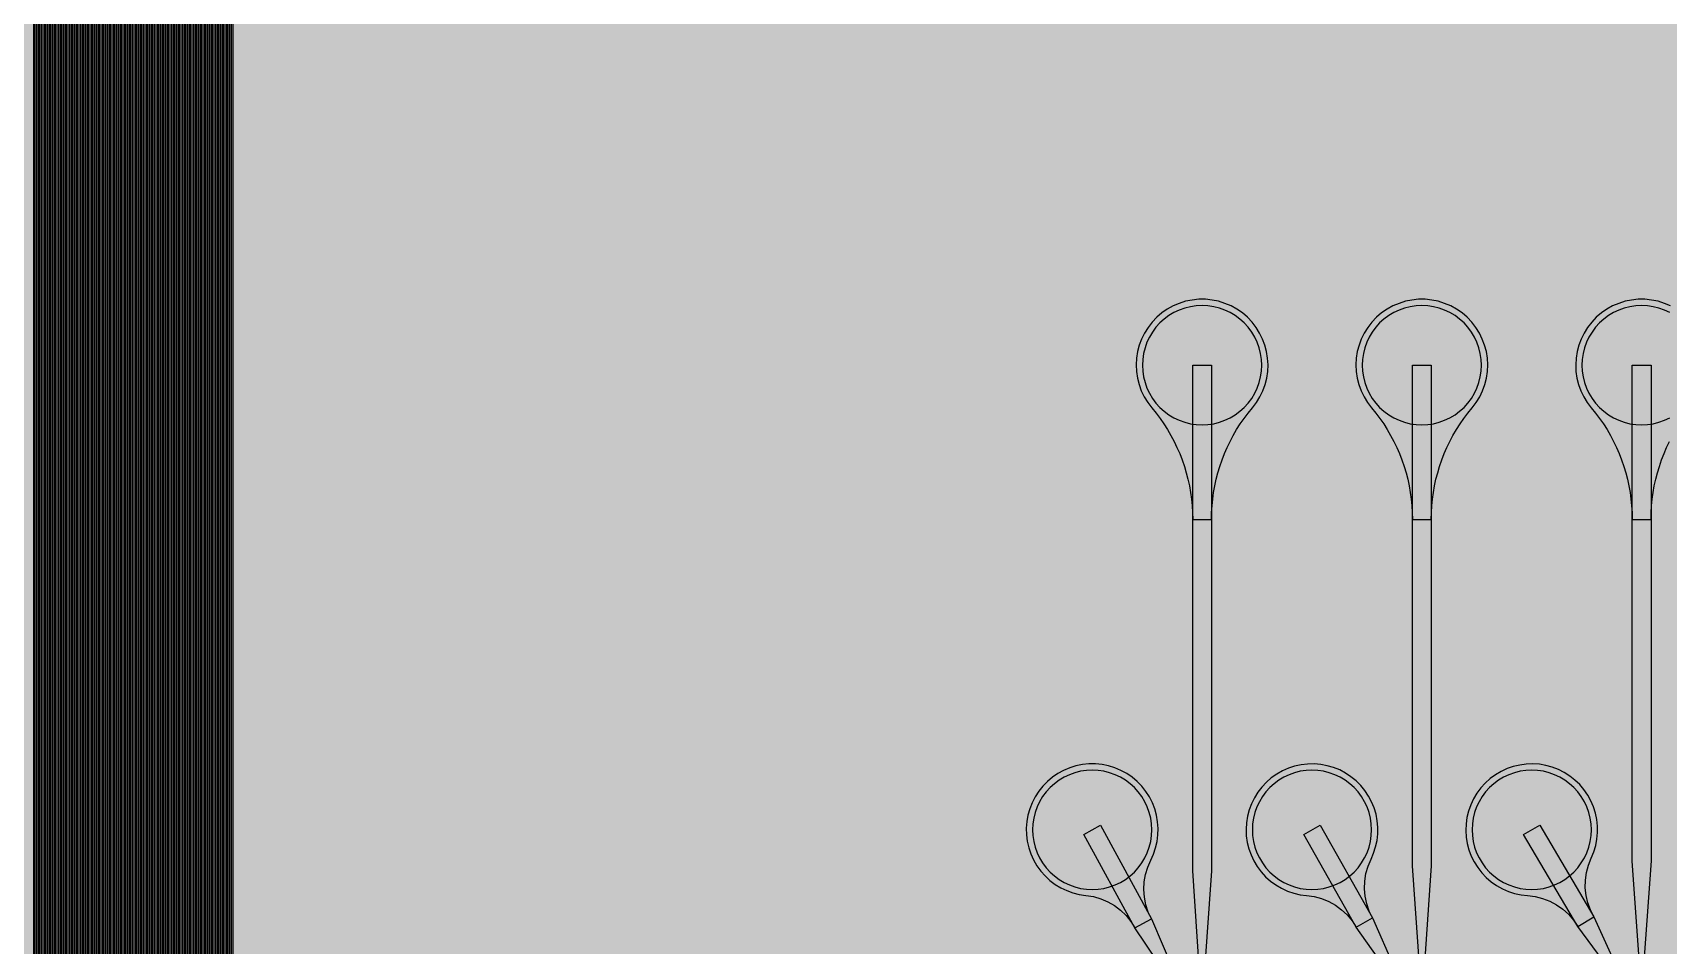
# Model space of a CAD drawing. Header units: metres. Extents: x -7240 to 10960, y -29667 to 1823.
# Drawn here: x 1860 to 4465, y -26966 to -25513 of the extents above; entities that cross this region are included whole.
import ezdxf

# ---------------------------------------------------------------- set-up
doc = ezdxf.new("R2010")
doc.units = ezdxf.units.M
for name, color, linetype in [('Metal1', 4, 'CONTINUOUS'), ('Polyimide', 7, 'CONTINUOUS'), ('Polyimide_Negative', 5, 'CONTINUOUS')]:
    doc.layers.add(name, color=color, linetype=linetype)

msp = doc.modelspace()

# ---------------------------------------------------------------- hatches: boundary and pattern name
at = {"layer": 'Polyimide'}
msp.add_hatch(color=7, dxfattribs=at).paths.add_polyline_path([(4088.5, -11806.9), (4098.7, -11851.2), (4115.6, -11893.5), (4138.6, -11932.7), (4167.4, -11968), (4201.1, -11998.5), (4239, -12023.6), (4280.3, -12042.7), (4349.2, -12073.7), (4413.2, -12113.8), (4471.3, -12162), (4522.3, -12217.7), (4565.4, -12279.7), (4599.7, -12346.9), (4624.7, -12418.2), (4639.9, -12492.2), (4645, -12567.5), (4639.9, -12642.8), (4624.7, -12716.8), (4599.7, -12788.1), (4565.4, -12855.3), (4522.3, -12917.3), (4471.3, -12973), (4413.2, -13021.2), (4349.2, -13061.3), (4280.3, -13092.3), (4239, -13111.4), (4201.1, -13136.5), (4167.4, -13167), (4138.6, -13202.3), (4115.6, -13241.5), (4098.7, -13283.8), (4088.5, -13328.1), (4085, -13373.5), (4085, -13567.5), (4099.4, -13861.6), (4142.6, -14152.8), (4214.2, -14438.4), (4313.4, -14715.5), (4439.2, -14981.7), (4590.6, -15234.2), (4766, -15470.7), (4963.7, -15688.8), (5181.8, -15886.5), (5418.3, -16061.9), (5670.8, -16213.3), (5936.9, -16339.1), (6214.1, -16438.3), (6499.7, -16509.9), (6790.9, -16553.1), (7085, -16567.5), (9960.4, -16567.5), (10038.8, -16571.4), (10116.4, -16582.9), (10192.6, -16601.9), (10266.5, -16628.4), (10337.5, -16662), (10404.8, -16702.3), (10467.9, -16749.1), (10526.1, -16801.8), (10578.8, -16860), (10625.6, -16923), (10665.9, -16990.4), (10699.5, -17061.4), (10725.9, -17135.3), (10745, -17211.4), (10756.5, -17289.1), (10760.4, -17367.5), (10760.4, -21957.3), (10721.6, -22012.9), (10686, -22070.6), (10653.6, -22130.1), (10624.5, -22191.4), (10598.9, -22254.2), (10576.8, -22318.2), (10558.3, -22383.5), (10543.4, -22449.6), (10532.2, -22516.5), (10524.7, -22583.8), (10521, -22651.5), (10521, -22719.3), (10524.7, -22787), (10532.2, -22854.4), (10543.4, -22921.2), (10558.3, -22987.4), (10576.8, -23052.6), (10598.9, -23116.7), (10624.5, -23179.5), (10653.6, -23240.7), (10686, -23300.3), (10721.6, -23357.9), (10760.4, -23413.5), (10760.4, -28667.5), (10756.5, -28745.9), (10745, -28823.6), (10725.9, -28899.7), (10699.5, -28973.6), (10665.9, -29044.6), (10625.6, -29112), (10578.8, -29175), (10526.1, -29233.2), (10467.9, -29285.9), (10404.8, -29332.7), (10337.5, -29373), (10266.5, -29406.6), (10192.6, -29433.1), (10116.4, -29452.1), (10038.8, -29463.6), (9960.4, -29467.5), (-6239.6, -29467.5), (-6318, -29463.6), (-6395.7, -29452.1), (-6471.9, -29433.1), (-6545.8, -29406.6), (-6616.7, -29373), (-6684.1, -29332.7), (-6747.1, -29285.9), (-6805.3, -29233.2), (-6858, -29175), (-6904.8, -29112), (-6945.2, -29044.6), (-6978.7, -28973.6), (-7005.2, -28899.7), (-7024.3, -28823.6), (-7035.8, -28745.9), (-7039.6, -28667.5), (-7039.6, -23426.3), (-6999.4, -23370.1), (-6962.3, -23311.6), (-6928.7, -23251.2), (-6898.5, -23189), (-6871.8, -23125.1), (-6848.8, -23059.9), (-6829.5, -22993.4), (-6814, -22926), (-6802.4, -22857.8), (-6794.6, -22789.1), (-6790.7, -22720), (-6790.7, -22650.8), (-6794.6, -22581.8), (-6802.4, -22513), (-6814, -22444.8), (-6829.5, -22377.4), (-6848.8, -22311), (-6871.8, -22245.7), (-6898.5, -22181.9), (-6928.7, -22119.7), (-6962.3, -22059.2), (-6999.4, -22000.8), (-7039.6, -21944.5), (-7039.6, -17367.5), (-7035.8, -17289.1), (-7024.3, -17211.4), (-7005.2, -17135.3), (-6978.7, -17061.4), (-6945.2, -16990.4), (-6904.8, -16923), (-6858, -16860), (-6805.3, -16801.8), (-6747.1, -16749.1), (-6684.1, -16702.3), (-6616.7, -16662), (-6545.8, -16628.4), (-6471.9, -16601.9), (-6395.7, -16582.9), (-6318, -16571.4), (-6239.6, -16567.5), (-3334, -16567.5), (-3039.9, -16553.1), (-2748.7, -16509.9), (-2463.1, -16438.3), (-2185.9, -16339.1), (-1919.8, -16213.3), (-1667.3, -16061.9), (-1430.8, -15886.5), (-1212.7, -15688.8), (-1015, -15470.7), (-839.6, -15234.2), (-688.2, -14981.7), (-562.4, -14715.5), (-463.2, -14438.4), (-391.6, -14152.8), (-348.4, -13861.6), (-334, -13567.5), (-334, -13373.5), (-337.5, -13328.1), (-347.7, -13283.8), (-364.6, -13241.5), (-387.6, -13202.3), (-416.4, -13167), (-450.1, -13136.5), (-488, -13111.4), (-529.3, -13092.3), (-529.3, -13092.3), (-598.2, -13061.3), (-662.2, -13021.2), (-720.3, -12973), (-771.3, -12917.3), (-814.4, -12855.3), (-848.7, -12788.1), (-873.7, -12716.8), (-888.9, -12642.8), (-894, -12567.5), (-888.9, -12492.2), (-873.7, -12418.2), (-848.7, -12346.9), (-814.4, -12279.7), (-771.3, -12217.7), (-720.3, -12162), (-662.2, -12113.8), (-598.2, -12073.7), (-529.3, -12042.7), (-488, -12023.6), (-450.1, -11998.5), (-416.4, -11968), (-387.6, -11932.7), (-364.6, -11893.5), (-347.7, -11851.2), (-337.5, -11806.9), (-334, -11761.5), (-334, -11074.3), (-337.5, -11028.9), (-347.7, -10984.6), (-364.6, -10942.4), (-387.6, -10903.1), (-416.4, -10867.8), (-450.1, -10837.3), (-488, -10812.2), (-529.3, -10793.2), (-529.3, -10793.2), (-598.2, -10762.1), (-662.2, -10722.1), (-720.3, -10673.8), (-771.3, -10618.1), (-814.4, -10556.1), (-848.7, -10488.9), (-873.7, -10417.6), (-888.9, -10343.7), (-894, -10268.3), (-888.9, -10193), (-873.7, -10119), (-848.7, -10047.8), (-814.4, -9980.5), (-771.3, -9918.5), (-720.3, -9862.9), (-662.2, -9814.6), (-598.2, -9774.6), (-529.3, -9743.5), (-488, -9724.5), (-450.1, -9699.4), (-416.4, -9668.8), (-387.6, -9633.5), (-364.6, -9594.3), (-347.7, -9552), (-337.5, -9507.7), (-334, -9462.4), (-334, -8775.1), (-337.5, -8729.8), (-347.7, -8685.5), (-364.6, -8643.2), (-387.6, -8604), (-416.4, -8568.7), (-450.1, -8538.1), (-488, -8513), (-529.3, -8494), (-529.3, -8494), (-598.2, -8462.9), (-662.2, -8422.9), (-720.3, -8374.6), (-771.3, -8319), (-814.4, -8257), (-848.7, -8189.7), (-873.7, -8118.5), (-888.9, -8044.5), (-894, -7969.2), (-888.9, -7893.8), (-873.7, -7819.9), (-848.7, -7748.6), (-814.4, -7681.4), (-771.3, -7619.4), (-720.3, -7563.7), (-662.2, -7515.4), (-598.2, -7475.4), (-529.3, -7444.3), (-529.3, -7444.3), (-488, -7425.3), (-450.1, -7400.2), (-416.4, -7369.7), (-387.6, -7334.4), (-364.6, -7295.1), (-347.7, -7252.9), (-337.5, -7208.6), (-334, -7163.2), (-334, -6476), (-337.5, -6430.6), (-347.7, -6386.3), (-364.6, -6344), (-387.6, -6304.8), (-416.4, -6269.5), (-450.1, -6239), (-488, -6213.9), (-529.3, -6194.8), (-529.3, -6194.8), (-598.2, -6163.8), (-662.2, -6123.7), (-720.3, -6075.5), (-771.3, -6019.8), (-814.4, -5957.8), (-848.7, -5890.6), (-873.7, -5819.3), (-888.9, -5745.3), (-894, -5670), (-888.9, -5594.7), (-873.7, -5520.7), (-848.7, -5449.4), (-814.4, -5382.2), (-771.3, -5320.2), (-720.3, -5264.5), (-662.2, -5216.3), (-598.2, -5176.2), (-529.3, -5145.2), (-529.3, -5145.2), (-488, -5126.1), (-450.1, -5101), (-416.4, -5070.5), (-387.6, -5035.2), (-364.6, -4996), (-347.7, -4953.7), (-337.5, -4909.4), (-334, -4864), (-334, 380), (-334, 1522.5), (-289, 1522.5), (-288.8, 1515.6), (-288.1, 1508.8), (-287, 1502), (-285.4, 1495.3), (-283.4, 1488.7), (-281, 1482.3), (-278.2, 1476.1), (-274.9, 1470), (-271.3, 1464.2), (-267.3, 1458.6), (-262.9, 1453.3), (-258.2, 1448.3), (-253.2, 1443.6), (-247.9, 1439.2), (-242.3, 1435.2), (-236.5, 1431.6), (-230.4, 1428.3), (-224.2, 1425.5), (-217.8, 1423.1), (-211.2, 1421.1), (-204.5, 1419.5), (-197.7, 1418.4), (-190.9, 1417.7), (-184, 1417.5), (-177.1, 1417.7), (-170.3, 1418.4), (-163.5, 1419.5), (-156.8, 1421.1), (-150.2, 1423.1), (-143.8, 1425.5), (-137.6, 1428.3), (-131.5, 1431.6), (-125.7, 1435.2), (-120.1, 1439.2), (-114.8, 1443.6), (-109.8, 1448.3), (-105.1, 1453.3), (-100.7, 1458.6), (-96.7, 1464.2), (-93.1, 1470), (-89.8, 1476.1), (-87, 1482.3), (-84.6, 1488.7), (-82.6, 1495.3), (-81, 1502), (-79.9, 1508.8), (-79.2, 1515.6), (-79, 1522.5), (1786, 1522.5), (3835, 1522.5), (3835.2, 1529), (3835.9, 1535.6), (3836.9, 1542), (3838.4, 1548.4), (3840.3, 1554.6), (3842.6, 1560.8), (3845.3, 1566.7), (3848.4, 1572.5), (3851.9, 1578.1), (3855.7, 1583.4), (3859.8, 1588.4), (3864.3, 1593.2), (3869.1, 1597.7), (3874.1, 1601.8), (3879.4, 1605.6), (3885, 1609.1), (3890.8, 1612.2), (3896.7, 1614.9), (3902.9, 1617.2), (3909.1, 1619.1), (3915.5, 1620.6), (3921.9, 1621.6), (3928.5, 1622.3), (3935, 1622.5), (3941.5, 1622.3), (3948.1, 1621.6), (3954.5, 1620.6), (3960.9, 1619.1), (3967.1, 1617.2), (3973.3, 1614.9), (3979.2, 1612.2), (3985, 1609.1), (3990.6, 1605.6), (3995.9, 1601.8), (4000.9, 1597.7), (4005.7, 1593.2), (4010.2, 1588.4), (4014.3, 1583.4), (4018.1, 1578.1), (4021.6, 1572.5), (4024.7, 1566.7), (4027.4, 1560.8), (4029.7, 1554.6), (4031.6, 1548.4), (4033.1, 1542), (4034.1, 1535.6), (4034.8, 1529), (4035, 1522.5), (4085, 1522.5), (4085, 380), (4085, 330), (4085, -4864), (4088.5, -4909.4), (4098.7, -4953.7), (4115.6, -4996), (4138.6, -5035.2), (4167.4, -5070.5), (4201.1, -5101), (4239, -5126.1), (4280.3, -5145.2), (4280.3, -5145.2), (4349.2, -5176.2), (4413.2, -5216.3), (4471.3, -5264.5), (4522.3, -5320.2), (4565.4, -5382.2), (4599.7, -5449.4), (4624.7, -5520.7), (4639.9, -5594.7), (4645, -5670), (4639.9, -5745.3), (4624.7, -5819.3), (4599.7, -5890.6), (4565.4, -5957.8), (4522.3, -6019.8), (4471.3, -6075.5), (4413.2, -6123.7), (4349.2, -6163.8), (4280.3, -6194.8), (4239, -6213.9), (4201.1, -6239), (4167.4, -6269.5), (4138.6, -6304.8), (4115.6, -6344), (4098.7, -6386.3), (4088.5, -6430.6), (4085, -6476), (4085, -11761.5), (4088.5, -11806.9)])

# ---------------------------------------------------------------- linework, layer by layer
at = {"layer": 'Metal1'}
for points in [[(1863.9, -18191.7), (1863.9, -28376.6), (1893.3, -28406), (9442.5, -28406), (9471.9, -28376.6), (9471.9, -26917.4), (9442.5, -26888), (9002.5, -26888), (8968.4, -26858.8), (8957.9, -26728), (8957.9, -26042.5), (8987.9, -26042.5), (8987.9, -26728), (8977.3, -26855.2), (9003.3, -26886), (9443.3, -26886), (9473.9, -26916.6), (9473.9, -28377.4), (9443.3, -28408), (1892.5, -28408), (1861.9, -28377.4), (1861.9, -18191.7)], [(1868.9, -18191.7), (1868.9, -28371.6), (1898.3, -28401), (9437.5, -28401), (9466.9, -28371.6), (9466.9, -26922.4), (9437.5, -26893), (8937.2, -26893), (8877.7, -26883.5), (8787.3, -26793.1), (8808.5, -26771.9), (8894.7, -26858.1), (8937.6, -26891), (9438.3, -26891), (9468.9, -26921.6), (9468.9, -28372.4), (9438.3, -28403), (1897.5, -28403), (1866.9, -28372.4), (1866.9, -18191.7)], [(1873.9, -18191.7), (1873.9, -28366.6), (1903.3, -28396), (9432.5, -28396), (9461.9, -28366.6), (9461.9, -26927.4), (9432.5, -26898), (8652.5, -26898), (8618.4, -26868.8), (8607.9, -26736), (8607.9, -26042.5), (8637.9, -26042.5), (8637.9, -26736), (8627.3, -26865.2), (8653.3, -26896), (9433.3, -26896), (9463.9, -26926.6), (9463.9, -28367.4), (9433.3, -28398), (1902.5, -28398), (1871.9, -28367.4), (1871.9, -18191.7)], [(1878.9, -18191.7), (1878.9, -28361.6), (1908.3, -28391), (9427.5, -28391), (9456.9, -28361.6), (9456.9, -26932.4), (9427.5, -26903), (8597.2, -26903), (8537.7, -26893.5), (8437.3, -26793.1), (8458.5, -26771.9), (8554.7, -26868.1), (8597.6, -26901), (9428.3, -26901), (9458.9, -26931.6), (9458.9, -28362.4), (9428.3, -28393), (1907.5, -28393), (1876.9, -28362.4), (1876.9, -18191.7)], [(1883.9, -18191.7), (1883.9, -28356.6), (1913.3, -28386), (9422.5, -28386), (9451.9, -28356.6), (9451.9, -26937.4), (9422.5, -26908), (8302.5, -26908), (8268.5, -26878.8), (8257.9, -26744), (8257.9, -26042.5), (8287.9, -26042.5), (8287.9, -26744), (8277.3, -26875.2), (8303.3, -26906), (9423.3, -26906), (9453.9, -26936.6), (9453.9, -28357.4), (9423.3, -28388), (1912.5, -28388), (1881.9, -28357.4), (1881.9, -18191.7)], [(1888.9, -18191.7), (1888.9, -28351.6), (1918.3, -28381), (9417.5, -28381), (9446.9, -28351.6), (9446.9, -26942.4), (9417.5, -26913), (8257.2, -26913), (8197.7, -26903.5), (8087.3, -26793.1), (8108.5, -26771.9), (8214.7, -26878.1), (8257.6, -26911), (9418.3, -26911), (9448.9, -26941.6), (9448.9, -28352.4), (9418.3, -28383), (1917.5, -28383), (1886.9, -28352.4), (1886.9, -18191.7)], [(1893.9, -18191.7), (1893.9, -28346.6), (1923.3, -28376), (9412.5, -28376), (9441.9, -28346.6), (9441.9, -26947.4), (9412.5, -26918), (7952.5, -26918), (7918.5, -26888.8), (7907.9, -26752), (7907.9, -26042.5), (7937.9, -26042.5), (7937.9, -26752), (7927.2, -26885.2), (7953.3, -26916), (9413.3, -26916), (9443.9, -26946.6), (9443.9, -28347.4), (9413.3, -28378), (1922.5, -28378), (1891.9, -28347.4), (1891.9, -18191.7)], [(1898.9, -18191.7), (1898.9, -28341.6), (1928.3, -28371), (9407.5, -28371), (9436.9, -28341.6), (9436.9, -26952.4), (9407.5, -26923), (7917.2, -26923), (7857.7, -26913.5), (7737.3, -26793.1), (7758.5, -26771.9), (7874.7, -26888.1), (7917.6, -26921), (9408.3, -26921), (9438.9, -26951.6), (9438.9, -28342.4), (9408.3, -28373), (1927.5, -28373), (1896.9, -28342.4), (1896.9, -18191.7)], [(1903.9, -18191.7), (1903.9, -28336.6), (1933.3, -28366), (9402.5, -28366), (9431.9, -28336.6), (9431.9, -26957.4), (9402.5, -26928), (7602.5, -26928), (7568.6, -26898.8), (7557.9, -26760), (7557.9, -26042.5), (7587.9, -26042.5), (7587.9, -26760), (7577.2, -26895.2), (7603.3, -26926), (9403.3, -26926), (9433.9, -26956.6), (9433.9, -28337.4), (9403.3, -28368), (1932.5, -28368), (1901.9, -28337.4), (1901.9, -18191.7)], [(1908.9, -18191.7), (1908.9, -28331.6), (1938.3, -28361), (9397.5, -28361), (9426.9, -28331.6), (9426.9, -26962.4), (9397.5, -26933), (7577.2, -26933), (7519, -26921.4), (7507.3, -26913.1), (7387.3, -26793.1), (7408.5, -26771.9), (7528.5, -26891.9), (7533.3, -26900.1), (7577.6, -26931), (9398.3, -26931), (9428.9, -26961.6), (9428.9, -28332.4), (9398.3, -28363), (1937.5, -28363), (1906.9, -28332.4), (1906.9, -18191.7)], [(1913.9, -18191.7), (1913.9, -28326.6), (1943.3, -28356), (9392.5, -28356), (9421.9, -28326.6), (9421.9, -26967.4), (9392.5, -26938), (7252.5, -26938), (7218.6, -26908.8), (7207.9, -26768), (7207.9, -26042.5), (7237.9, -26042.5), (7237.9, -26768), (7227.1, -26905.2), (7253.3, -26936), (9393.3, -26936), (9423.9, -26966.6), (9423.9, -28327.4), (9393.3, -28358), (1942.5, -28358), (1911.9, -28327.4), (1911.9, -18191.7)], [(1918.9, -18191.7), (1918.9, -28321.6), (1948.3, -28351), (9387.5, -28351), (9416.9, -28321.6), (9416.9, -26972.4), (9387.5, -26943), (7237.2, -26943), (7180.2, -26929.7), (7157.3, -26913.1), (7037.3, -26793.1), (7058.5, -26771.9), (7178.5, -26891.9), (7192.1, -26911.8), (7237.6, -26941), (9388.3, -26941), (9418.9, -26971.6), (9418.9, -28322.4), (9388.3, -28353), (1947.5, -28353), (1916.9, -28322.4), (1916.9, -18191.7)], [(1923.9, -18191.7), (1923.9, -28316.6), (1953.3, -28346), (9382.5, -28346), (9411.9, -28316.6), (9411.9, -26977.4), (9382.5, -26948), (6902.5, -26948), (6868.6, -26918.8), (6857.9, -26776), (6857.9, -26042.5), (6887.9, -26042.5), (6887.9, -26776), (6877.1, -26915.2), (6903.3, -26946), (9383.3, -26946), (9413.9, -26976.6), (9413.9, -28317.4), (9383.3, -28348), (1952.5, -28348), (1921.9, -28317.4), (1921.9, -18191.7)], [(1928.9, -18191.7), (1928.9, -28311.6), (1958.3, -28341), (9377.5, -28341), (9406.9, -28311.6), (9406.9, -26982.4), (9377.5, -26953), (6897.2, -26953), (6841, -26938.5), (6807.3, -26913.1), (6687.3, -26793.1), (6708.5, -26771.9), (6828.5, -26891.9), (6851.3, -26923), (6897.6, -26951), (9378.3, -26951), (9408.9, -26981.6), (9408.9, -28312.4), (9378.3, -28343), (1957.5, -28343), (1926.9, -28312.4), (1926.9, -18191.7)], [(1933.9, -18191.7), (1933.9, -28306.6), (1963.3, -28336), (9372.5, -28336), (9401.9, -28306.6), (9401.9, -26987.4), (9372.5, -26958), (6552.5, -26958), (6518.7, -26928.7), (6507.9, -26784), (6507.9, -26042.5), (6537.9, -26042.5), (6537.9, -26784), (6527.1, -26925.3), (6553.3, -26956), (9373.3, -26956), (9403.9, -26986.6), (9403.9, -28307.4), (9373.3, -28338), (1962.5, -28338), (1931.9, -28307.4), (1931.9, -18191.7)], [(1938.9, -18191.7), (1938.9, -28301.6), (1968.3, -28331), (9367.5, -28331), (9396.9, -28301.6), (9396.9, -26992.4), (9367.5, -26963), (6518.9, -26963), (6464, -26946.5), (6441, -26925.2), (6336.1, -26791.8), (6359.7, -26773.2), (6464.6, -26906.6), (6477.1, -26930.3), (6519.3, -26961), (9368.3, -26961), (9398.9, -26991.6), (9398.9, -28302.4), (9368.3, -28333), (1967.5, -28333), (1936.9, -28302.4), (1936.9, -18191.7)], [(1943.9, -18191.7), (1943.9, -28296.6), (1973.3, -28326), (9362.5, -28326), (9391.9, -28296.6), (9391.9, -26997.4), (9362.5, -26968), (6202.5, -26968), (6168.7, -26938.7), (6157.9, -26792), (6157.9, -26042.5), (6187.9, -26042.5), (6187.9, -26792), (6177, -26935.3), (6203.3, -26966), (9363.3, -26966), (9393.9, -26996.6), (9393.9, -28297.4), (9363.3, -28328), (1972.5, -28328), (1941.9, -28297.4), (1941.9, -18191.7)], [(1948.9, -18191.7), (1948.9, -28291.6), (1978.3, -28321), (9357.5, -28321), (9386.9, -28291.6), (9386.9, -27002.4), (9357.5, -26973), (6168.9, -26973), (6115, -26955.3), (6087.3, -26927.5), (5985.8, -26791.5), (6009.9, -26773.5), (6111.3, -26909.6), (6127.3, -26940.6), (6169.3, -26971), (9358.3, -26971), (9388.9, -27001.6), (9388.9, -28292.4), (9358.3, -28323), (1977.5, -28323), (1946.9, -28292.4), (1946.9, -18191.7)], [(1953.9, -18191.7), (1953.9, -28286.6), (1983.3, -28316), (9352.5, -28316), (9381.9, -28286.6), (9381.9, -27007.4), (9352.5, -26978), (5852.5, -26978), (5818.7, -26948.7), (5807.9, -26800), (5807.9, -26042.5), (5837.9, -26042.5), (5837.9, -26800), (5827, -26945.3), (5853.3, -26976), (9353.3, -26976), (9383.9, -27006.6), (9383.9, -28287.4), (9353.3, -28318), (1982.5, -28318), (1951.9, -28287.4), (1951.9, -18191.7)], [(1958.9, -18191.7), (1958.9, -28281.6), (1988.3, -28311), (9347.5, -28311), (9376.9, -28281.6), (9376.9, -27012.4), (9347.5, -26983), (5818.8, -26983), (5765.9, -26964.2), (5733.7, -26929.7), (5635.6, -26791.2), (5660.1, -26773.8), (5758.2, -26912.4), (5777.6, -26950.8), (5819.3, -26981), (9348.3, -26981), (9378.9, -27011.6), (9378.9, -28282.4), (9348.3, -28313), (1987.5, -28313), (1956.9, -28282.4), (1956.9, -18191.7)], [(1963.9, -18191.7), (1963.9, -28276.6), (1993.3, -28306), (9342.5, -28306), (9371.9, -28276.6), (9371.9, -27017.4), (9342.5, -26988), (5502.5, -26988), (5468.8, -26958.7), (5457.9, -26808), (5457.9, -26042.5), (5487.9, -26042.5), (5487.9, -26808), (5477, -26955.3), (5503.3, -26986), (9343.3, -26986), (9373.9, -27016.6), (9373.9, -28277.4), (9343.3, -28308), (1992.5, -28308), (1961.9, -28277.4), (1961.9, -18191.7)], [(1968.9, -18191.7), (1968.9, -28271.6), (1998.3, -28301), (9337.5, -28301), (9366.9, -28271.6), (9366.9, -27022.4), (9337.5, -26993), (5468.8, -26993), (5416.8, -26973.3), (5380.3, -26931.6), (5285.4, -26790.9), (5310.3, -26774.1), (5405.2, -26914.8), (5427.8, -26961), (5469.3, -26991), (9338.3, -26991), (9368.9, -27021.6), (9368.9, -28272.4), (9338.3, -28303), (1997.5, -28303), (1966.9, -28272.4), (1966.9, -18191.7)], [(1973.9, -18191.7), (1973.9, -28266.6), (2003.3, -28296), (9332.5, -28296), (9361.9, -28266.6), (9361.9, -27027.4), (9332.5, -26998), (5152.5, -26998), (5118.8, -26968.7), (5107.9, -26816), (5107.9, -26042.5), (5137.9, -26042.5), (5137.9, -26816), (5126.9, -26965.3), (5153.3, -26996), (9333.3, -26996), (9363.9, -27026.6), (9363.9, -28267.4), (9333.3, -28298), (2002.5, -28298), (1971.9, -28267.4), (1971.9, -18191.7)], [(1978.9, -18191.7), (1978.9, -28261.6), (2008.3, -28291), (9327.5, -28291), (9356.9, -28261.6), (9356.9, -27032.4), (9327.5, -27003), (5118.8, -27003), (5067.6, -26982.4), (5027.1, -26933.3), (4935.3, -26790.6), (4960.5, -26774.4), (5052.3, -26917.1), (5078.1, -26971.1), (5119.3, -27001), (9328.3, -27001), (9358.9, -27031.6), (9358.9, -28262.4), (9328.3, -28293), (2007.5, -28293), (1976.9, -28262.4), (1976.9, -18191.7)], [(1983.9, -18191.7), (1983.9, -28256.6), (2013.3, -28286), (9322.5, -28286), (9351.9, -28256.6), (9351.9, -27037.4), (9322.5, -27008), (4802.5, -27008), (4768.8, -26978.7), (4757.9, -26824), (4757.9, -26042.5), (4787.9, -26042.5), (4787.9, -26824), (4776.9, -26975.3), (4803.3, -27006), (9323.3, -27006), (9353.9, -27036.6), (9353.9, -28257.4), (9323.3, -28288), (2012.5, -28288), (1981.9, -28257.4), (1981.9, -18191.7)], [(1988.9, -18191.7), (1988.9, -28251.6), (2018.3, -28281), (9317.5, -28281), (9346.9, -28251.6), (9346.9, -27042.4), (9317.5, -27013), (4768.8, -27013), (4718.4, -26991.7), (4674, -26934.9), (4585.1, -26790.4), (4610.7, -26774.6), (4699.6, -26919.2), (4728.4, -26981.2), (4769.3, -27011), (9318.3, -27011), (9348.9, -27041.6), (9348.9, -28252.4), (9318.3, -28283), (2017.5, -28283), (1986.9, -28252.4), (1986.9, -18191.7)], [(1993.9, -18191.7), (1993.9, -28246.6), (2023.3, -28276), (9312.5, -28276), (9341.9, -28246.6), (9341.9, -27047.4), (9312.5, -27018), (4452.5, -27018), (4418.9, -26988.7), (4407.9, -26832), (4407.9, -26042.5), (4437.9, -26042.5), (4437.9, -26832), (4426.9, -26985.3), (4453.3, -27016), (9313.3, -27016), (9343.9, -27046.6), (9343.9, -28247.4), (9313.3, -28278), (2022.5, -28278), (1991.9, -28247.4), (1991.9, -18191.7)], [(1998.9, -18191.7), (1998.9, -28241.6), (2028.3, -28271), (9307.5, -28271), (9336.9, -28241.6), (9336.9, -27052.4), (9307.5, -27023), (4418.8, -27023), (4369.1, -27001), (4321.1, -26936.3), (4235, -26790.1), (4260.8, -26774.9), (4347, -26921.1), (4378.6, -26991.3), (4419.4, -27021), (9308.3, -27021), (9338.9, -27051.6), (9338.9, -28242.4), (9308.3, -28273), (2027.5, -28273), (1996.9, -28242.4), (1996.9, -18191.7)], [(2003.9, -18191.7), (2003.9, -28236.6), (2033.3, -28266), (9302.5, -28266), (9331.9, -28236.6), (9331.9, -27057.4), (9302.5, -27028), (4102.5, -27028), (4068.9, -26998.6), (4057.9, -26840), (4057.9, -26042.5), (4087.9, -26042.5), (4087.9, -26840), (4076.9, -26995.4), (4103.3, -27026), (9303.3, -27026), (9333.9, -27056.6), (9333.9, -28237.4), (9303.3, -28268), (2032.5, -28268), (2001.9, -28237.4), (2001.9, -18191.7)], [(2008.9, -18191.7), (2008.9, -28231.6), (2038.3, -28261), (9297.5, -28261), (9326.9, -28231.6), (9326.9, -27062.4), (9297.5, -27033), (4068.8, -27033), (4019.7, -27010.4), (3968.4, -26937.6), (3884.8, -26789.9), (3910.9, -26775.1), (3994.5, -26922.8), (4028.9, -27001.4), (4069.4, -27031), (9298.3, -27031), (9328.9, -27061.6), (9328.9, -28232.4), (9298.3, -28263), (2037.5, -28263), (2006.9, -28232.4), (2006.9, -18191.7)], [(2013.9, -18191.7), (2013.9, -28226.6), (2043.3, -28256), (9292.5, -28256), (9321.9, -28226.6), (9321.9, -27067.4), (9292.5, -27038), (3752.5, -27038), (3718.9, -27008.6), (3707.9, -26848), (3707.9, -26042.5), (3737.9, -26042.5), (3737.9, -26848), (3726.8, -27005.4), (3753.3, -27036), (9293.3, -27036), (9323.9, -27066.6), (9323.9, -28227.4), (9293.3, -28258), (2042.5, -28258), (2011.9, -28227.4), (2011.9, -18191.7)], [(2018.9, -18191.7), (2018.9, -28221.6), (2048.3, -28251), (9287.5, -28251), (9316.9, -28221.6), (9316.9, -27072.4), (9287.5, -27043), (3718.8, -27043), (3670.3, -27019.9), (3615.8, -26938.7), (3534.7, -26789.7), (3561.1, -26775.3), (3642.2, -26924.4), (3679.2, -27011.4), (3719.4, -27041), (9288.3, -27041), (9318.9, -27071.6), (9318.9, -28222.4), (9288.3, -28253), (2047.5, -28253), (2016.9, -28222.4), (2016.9, -18191.7)], [(2023.9, -18191.7), (2023.9, -28216.6), (2053.3, -28246), (8942.5, -28246), (8969.2, -28215.5), (8957.9, -28038), (8957.9, -27152.5), (8987.9, -27152.5), (8987.9, -28038), (8976.6, -28218.5), (8943.3, -28248), (2052.5, -28248), (2021.9, -28217.4), (2021.9, -18191.7)], [(2028.9, -18191.7), (2028.9, -28211.6), (2058.3, -28241), (8908.6, -28241), (8923.9, -28213.8), (8855.2, -28074.5), (8784, -27898.1), (8811.8, -27886.9), (8883.1, -28063.3), (8931.8, -28214.6), (8909.6, -28243), (2057.5, -28243), (2026.9, -28212.4), (2026.9, -18191.7)], [(2033.9, -18191.7), (2033.9, -28206.6), (2063.3, -28236), (8592.5, -28236), (8619.2, -28205.5), (8607.9, -28030), (8607.9, -27152.5), (8637.9, -27152.5), (8637.9, -28030), (8626.6, -28208.5), (8593.3, -28238), (2062.5, -28238), (2031.9, -28207.4), (2031.9, -18191.7)], [(2038.9, -18191.7), (2038.9, -28201.6), (2068.3, -28231), (8558.6, -28231), (8573.6, -28203.9), (8505.3, -28069.5), (8434, -27898.3), (8461.7, -27886.7), (8533, -28058), (8581.5, -28204.7), (8559.6, -28233), (2067.5, -28233), (2036.9, -28202.4), (2036.9, -18191.7)], [(2043.9, -18191.7), (2043.9, -28196.6), (2073.3, -28226), (8242.5, -28226), (8269.1, -28195.5), (8257.9, -28022), (8257.9, -27152.5), (8287.9, -27152.5), (8287.9, -28022), (8276.6, -28198.5), (8243.3, -28228), (2072.5, -28228), (2041.9, -28197.4), (2041.9, -18191.7)], [(2048.9, -18191.7), (2048.9, -28191.6), (2078.3, -28221), (8208.5, -28221), (8223.2, -28194.1), (8155.3, -28064.6), (8084.1, -27898.4), (8111.7, -27886.6), (8182.9, -28052.7), (8231.3, -28194.8), (8209.6, -28223), (2077.5, -28223), (2046.9, -28192.4), (2046.9, -18191.7)], [(2053.9, -18191.7), (2053.9, -28186.6), (2083.3, -28216), (7892.5, -28216), (7919.1, -28185.4), (7907.9, -28014), (7907.9, -27152.5), (7937.9, -27152.5), (7937.9, -28014), (7926.6, -28188.6), (7893.3, -28218), (2082.5, -28218), (2051.9, -28187.4), (2051.9, -18191.7)], [(2058.9, -18191.7), (2058.9, -28181.6), (2088.3, -28211), (7858.5, -28211), (7872.9, -28184.2), (7805.3, -28059.6), (7734.2, -27898.6), (7761.6, -27886.4), (7832.8, -28047.4), (7881, -28184.9), (7859.6, -28213), (2087.5, -28213), (2056.9, -28182.4), (2056.9, -18191.7)], [(2063.9, -18191.7), (2063.9, -28176.6), (2093.3, -28206), (7542.5, -28206), (7569.1, -28175.4), (7557.9, -28006), (7557.9, -27152.5), (7587.9, -27152.5), (7587.9, -28006), (7576.7, -28178.6), (7543.3, -28208), (2092.5, -28208), (2061.9, -28177.4), (2061.9, -18191.7)], [(2068.9, -18191.7), (2068.9, -28171.6), (2098.3, -28201), (7508.5, -28201), (7522.5, -28174.4), (7455.3, -28054.6), (7384.2, -27898.7), (7411.5, -27886.3), (7482.6, -28042.1), (7530.8, -28175), (7509.6, -28203), (2097.5, -28203), (2066.9, -28172.4), (2066.9, -18191.7)], [(2073.9, -18191.7), (2073.9, -28166.6), (2103.3, -28196), (7192.5, -28196), (7219.1, -28165.4), (7207.9, -27998), (7207.9, -27152.5), (7237.9, -27152.5), (7237.9, -27998), (7226.7, -28168.6), (7193.3, -28198), (2102.5, -28198), (2071.9, -28167.4), (2071.9, -18191.7)], [(2078.9, -18191.7), (2078.9, -28161.6), (2108.3, -28191), (7158.5, -28191), (7172, -28164.6), (7106.7, -28052.4), (7034.3, -27898.9), (7061.4, -27886.1), (7133.8, -28039.6), (7180.6, -28165.1), (7159.6, -28193), (2107.5, -28193), (2076.9, -28162.4), (2076.9, -18191.7)], [(2083.9, -18191.7), (2083.9, -28156.6), (2113.3, -28186), (6842.5, -28186), (6869, -28155.4), (6857.9, -27990), (6857.9, -27152.5), (6887.9, -27152.5), (6887.9, -27990), (6876.7, -28158.6), (6843.3, -28188), (2112.5, -28188), (2081.9, -28157.4), (2081.9, -18191.7)], [(2088.9, -18191.7), (2088.9, -28151.6), (2118.3, -28181), (6808.5, -28181), (6821.5, -28154.8), (6758.8, -28051.6), (6684.4, -27899.1), (6711.4, -27885.9), (6785.8, -28038.5), (6830.4, -28155.3), (6809.6, -28183), (2117.5, -28183), (2086.9, -28152.4), (2086.9, -18191.7)], [(2093.9, -18191.7), (2093.9, -28146.6), (2123.3, -28176), (6492.5, -28176), (6519, -28145.4), (6507.9, -27982), (6507.9, -27152.5), (6537.9, -27152.5), (6537.9, -27982), (6526.7, -28148.6), (6493.3, -28178), (2122.5, -28178), (2091.9, -28147.4), (2091.9, -18191.7)], [(2098.9, -18191.7), (2098.9, -28141.6), (2128.3, -28171), (6458.5, -28171), (6470.9, -28145), (6411, -28050.7), (6334.5, -27899.3), (6361.3, -27885.7), (6437.8, -28037.2), (6480.2, -28145.4), (6459.6, -28173), (2127.5, -28173), (2096.9, -28142.4), (2096.9, -18191.7)], [(2103.9, -18191.7), (2103.9, -28136.6), (2133.3, -28166), (6142.5, -28166), (6169, -28135.4), (6157.9, -27974), (6157.9, -27152.5), (6187.9, -27152.5), (6187.9, -27974), (6176.8, -28138.6), (6143.3, -28168), (2132.5, -28168), (2101.9, -28137.4), (2101.9, -18191.7)], [(2108.9, -18191.7), (2108.9, -28131.6), (2138.3, -28161), (6108.5, -28161), (6120.3, -28135.3), (6063.4, -28049.8), (5984.6, -27899.5), (6011.2, -27885.5), (6089.9, -28035.9), (6130, -28135.6), (6109.7, -28163), (2137.5, -28163), (2106.9, -28132.4), (2106.9, -18191.7)], [(2113.9, -18191.7), (2113.9, -28126.6), (2143.3, -28156), (5792.5, -28156), (5819, -28125.4), (5807.9, -27966), (5807.9, -27152.5), (5837.9, -27152.5), (5837.9, -27966), (5826.8, -28128.6), (5793.3, -28158), (2142.5, -28158), (2111.9, -28127.4), (2111.9, -18191.7)], [(2118.9, -18191.7), (2118.9, -28121.6), (2148.3, -28151), (5758.5, -28151), (5769.7, -28125.6), (5715.8, -28048.7), (5634.7, -27899.7), (5661.1, -27885.3), (5742.2, -28034.4), (5779.8, -28125.7), (5759.7, -28153), (2147.5, -28153), (2116.9, -28122.4), (2116.9, -18191.7)], [(2123.9, -18191.7), (2123.9, -28116.6), (2153.3, -28146), (5442.5, -28146), (5468.9, -28115.4), (5457.9, -27958), (5457.9, -27152.5), (5487.9, -27152.5), (5487.9, -27958), (5476.8, -28118.6), (5443.3, -28148), (2152.5, -28148), (2121.9, -28117.4), (2121.9, -18191.7)], [(2128.9, -18191.7), (2128.9, -28111.6), (2158.3, -28141), (5408.5, -28141), (5419, -28115.9), (5368.4, -28047.6), (5284.8, -27899.9), (5310.9, -27885.1), (5394.5, -28032.8), (5429.6, -28115.9), (5409.7, -28143), (2157.5, -28143), (2126.9, -28112.4), (2126.9, -18191.7)], [(2133.9, -18191.7), (2133.9, -28106.6), (2163.3, -28136), (5092.5, -28136), (5118.9, -28105.4), (5107.9, -27950), (5107.9, -27152.5), (5137.9, -27152.5), (5137.9, -27950), (5126.9, -28108.6), (5093.3, -28138), (2162.5, -28138), (2131.9, -28107.4), (2131.9, -18191.7)], [(2138.9, -18191.7), (2138.9, -28101.6), (2168.3, -28131), (5058.5, -28131), (5068.2, -28106.2), (5021.1, -28046.3), (4935, -27900.1), (4960.8, -27884.9), (5047, -28031.1), (5079.5, -28106.1), (5059.7, -28133), (2167.5, -28133), (2136.9, -28102.4), (2136.9, -18191.7)], [(2143.9, -18191.7), (2143.9, -28096.6), (2173.3, -28126), (4742.5, -28126), (4768.9, -28095.3), (4757.9, -27942), (4757.9, -27152.5), (4787.9, -27152.5), (4787.9, -27942), (4776.9, -28098.7), (4743.3, -28128), (2172.5, -28128), (2141.9, -28097.4), (2141.9, -18191.7)], [(2148.9, -18191.7), (2148.9, -28091.6), (2178.3, -28121), (4708.5, -28121), (4717.4, -28096.6), (4674, -28044.9), (4585.1, -27900.4), (4610.7, -27884.6), (4699.6, -28029.2), (4729.3, -28096.3), (4709.7, -28123), (2177.5, -28123), (2146.9, -28092.4), (2146.9, -18191.7)], [(2153.9, -18191.7), (2153.9, -28086.6), (2183.3, -28116), (4392.5, -28116), (4418.8, -28085.3), (4407.9, -27934), (4407.9, -27152.5), (4437.9, -27152.5), (4437.9, -27934), (4426.9, -28088.7), (4393.3, -28118), (2182.5, -28118), (2151.9, -28087.4), (2151.9, -18191.7)], [(2158.9, -18191.7), (2158.9, -28081.6), (2188.3, -28111), (4358.5, -28111), (4366.5, -28087), (4327.1, -28043.3), (4235.3, -27900.6), (4260.5, -27884.4), (4352.3, -28027.1), (4379.2, -28086.5), (4359.7, -28113), (2187.5, -28113), (2156.9, -28082.4), (2156.9, -18191.7)], [(2163.9, -18191.7), (2163.9, -28076.6), (2193.3, -28106), (4042.5, -28106), (4068.8, -28075.3), (4057.9, -27926), (4057.9, -27152.5), (4087.9, -27152.5), (4087.9, -27926), (4076.9, -28078.7), (4043.3, -28108), (2192.5, -28108), (2161.9, -28077.4), (2161.9, -18191.7)], [(2168.9, -18191.7), (2168.9, -28071.6), (2198.3, -28101), (4008.5, -28101), (4015.5, -28077.5), (3980.3, -28041.6), (3885.4, -27900.9), (3910.3, -27884.1), (4005.2, -28024.8), (4029.2, -28076.8), (4009.7, -28103), (2197.5, -28103), (2166.9, -28072.4), (2166.9, -18191.7)], [(2173.9, -18191.7), (2173.9, -28066.6), (2203.3, -28096), (3692.5, -28096), (3718.8, -28065.3), (3707.9, -27918), (3707.9, -27152.5), (3737.9, -27152.5), (3737.9, -27918), (3727, -28068.7), (3693.3, -28098), (2202.5, -28098), (2171.9, -28067.4), (2171.9, -18191.7)], [(2178.9, -18191.7), (2178.9, -28061.6), (2208.3, -28091), (3658.5, -28091), (3664.4, -28068), (3633.7, -28039.7), (3535.6, -27901.2), (3560.1, -27883.8), (3658.2, -28022.4), (3679.2, -28067), (3659.7, -28093), (2207.5, -28093), (2176.9, -28062.4), (2176.9, -18191.7)], [(4469, -25948.2), (4459.2, -25944), (4449.1, -25940.8), (4438.7, -25938.7), (4428.2, -25937.6), (4417.6, -25937.6), (4407, -25938.7), (4396.6, -25940.8), (4386.5, -25944), (4376.8, -25948.2), (4367.5, -25953.3), (4358.8, -25959.3), (4350.7, -25966.2), (4343.4, -25973.9), (4336.9, -25982.3), (4331.2, -25991.3), (4326.5, -26000.8), (4322.8, -26010.7), (4320.1, -26020.9), (4318.5, -26031.4), (4317.9, -26042), (4318.4, -26052.6), (4319.9, -26063.1), (4322.5, -26073.4), (4326.1, -26083.3), (4330.8, -26092.9), (4336.3, -26101.9), (4342.7, -26110.4), (4349.5, -26118.7), (4356, -26127.3), (4362.1, -26136.1), (4367.8, -26145.1), (4373.2, -26154.4), (4378.3, -26163.9), (4382.9, -26173.6), (4387.2, -26183.4), (4391.1, -26193.4), (4394.6, -26203.6), (4397.7, -26213.9), (4400.4, -26224.2), (4402.7, -26234.7), (4404.5, -26245.3), (4406, -26255.9), (4407, -26266.6), (4407.7, -26277.3), (4407.9, -26288.1), (4437.9, -26288.1), (4437.9, -26288.1), (4438.1, -26277.3), (4438.7, -26266.6), (4439.8, -26255.9), (4441.2, -26245.3), (4443.1, -26234.7), (4445.4, -26224.2), (4448.1, -26213.9), (4451.2, -26203.6), (4454.7, -26193.4), (4458.6, -26183.4), (4462.8, -26173.6), (4467.5, -26163.9)]]:
    msp.add_lwpolyline(points, dxfattribs=at)
for points in [[(3737.9, -26288.1), (3738.1, -26277.3), (3738.7, -26266.6), (3739.8, -26255.9), (3741.2, -26245.3), (3743.1, -26234.7), (3745.4, -26224.2), (3748.1, -26213.9), (3751.2, -26203.6), (3754.7, -26193.4), (3758.6, -26183.4), (3762.8, -26173.6), (3767.5, -26163.9), (3772.5, -26154.4), (3777.9, -26145.1), (3783.7, -26136.1), (3789.8, -26127.3), (3796.2, -26118.7), (3803, -26110.4), (3809.4, -26101.9), (3815, -26092.9), (3819.6, -26083.3), (3823.2, -26073.4), (3825.8, -26063.1), (3827.4, -26052.6), (3827.9, -26042), (3827.3, -26031.4), (3825.6, -26020.9), (3822.9, -26010.7), (3819.2, -26000.8), (3814.5, -25991.3), (3808.9, -25982.3), (3802.4, -25973.9), (3795, -25966.2), (3787, -25959.3), (3778.3, -25953.3), (3769, -25948.2), (3759.2, -25944), (3749.1, -25940.8), (3738.7, -25938.7), (3728.2, -25937.6), (3717.6, -25937.6), (3707, -25938.7), (3696.6, -25940.8), (3686.5, -25944), (3676.8, -25948.2), (3667.5, -25953.3), (3658.8, -25959.3), (3650.7, -25966.2), (3643.4, -25973.9), (3636.9, -25982.3), (3631.2, -25991.3), (3626.5, -26000.8), (3622.8, -26010.7), (3620.1, -26020.9), (3618.5, -26031.4), (3617.9, -26042), (3618.4, -26052.6), (3619.9, -26063.1), (3622.5, -26073.4), (3626.1, -26083.3), (3630.8, -26092.9), (3636.3, -26101.9), (3642.7, -26110.4), (3649.5, -26118.7), (3656, -26127.3), (3662.1, -26136.1), (3667.8, -26145.1), (3673.2, -26154.4), (3678.3, -26163.9), (3682.9, -26173.6), (3687.2, -26183.4), (3691.1, -26193.4), (3694.6, -26203.6), (3697.7, -26213.9), (3700.4, -26224.2), (3702.7, -26234.7), (3704.5, -26245.3), (3706, -26255.9), (3707, -26266.6), (3707.7, -26277.3), (3707.9, -26288.1), (3737.9, -26288.1)], [(4087.9, -26288.1), (4088.1, -26277.3), (4088.7, -26266.6), (4089.8, -26255.9), (4091.2, -26245.3), (4093.1, -26234.7), (4095.4, -26224.2), (4098.1, -26213.9), (4101.2, -26203.6), (4104.7, -26193.4), (4108.6, -26183.4), (4112.8, -26173.6), (4117.5, -26163.9), (4122.5, -26154.4), (4127.9, -26145.1), (4133.7, -26136.1), (4139.8, -26127.3), (4146.2, -26118.7), (4153, -26110.4), (4159.4, -26101.9), (4165, -26092.9), (4169.6, -26083.3), (4173.2, -26073.4), (4175.8, -26063.1), (4177.4, -26052.6), (4177.9, -26042), (4177.3, -26031.4), (4175.6, -26020.9), (4172.9, -26010.7), (4169.2, -26000.8), (4164.5, -25991.3), (4158.9, -25982.3), (4152.4, -25973.9), (4145, -25966.2), (4137, -25959.3), (4128.3, -25953.3), (4119, -25948.2), (4109.2, -25944), (4099.1, -25940.8), (4088.7, -25938.7), (4078.2, -25937.6), (4067.6, -25937.6), (4057, -25938.7), (4046.6, -25940.8), (4036.5, -25944), (4026.8, -25948.2), (4017.5, -25953.3), (4008.8, -25959.3), (4000.7, -25966.2), (3993.4, -25973.9), (3986.9, -25982.3), (3981.2, -25991.3), (3976.5, -26000.8), (3972.8, -26010.7), (3970.1, -26020.9), (3968.5, -26031.4), (3967.9, -26042), (3968.4, -26052.6), (3969.9, -26063.1), (3972.5, -26073.4), (3976.1, -26083.3), (3980.8, -26092.9), (3986.3, -26101.9), (3992.7, -26110.4), (3999.5, -26118.7), (4006, -26127.3), (4012.1, -26136.1), (4017.8, -26145.1), (4023.2, -26154.4), (4028.3, -26163.9), (4032.9, -26173.6), (4037.2, -26183.4), (4041.1, -26193.4), (4044.6, -26203.6), (4047.7, -26213.9), (4050.4, -26224.2), (4052.7, -26234.7), (4054.5, -26245.3), (4056, -26255.9), (4057, -26266.6), (4057.7, -26277.3), (4057.9, -26288.1), (4087.9, -26288.1)], [(3642.2, -26924.4), (3637, -26913.4), (3633.2, -26901.8), (3630.9, -26889.8), (3630, -26877.7), (3630.6, -26865.5), (3632.7, -26853.5), (3636.2, -26841.8), (3641.2, -26830.7), (3645.5, -26821.2), (3648.9, -26811.2), (3651.2, -26801), (3652.6, -26790.6), (3652.8, -26780.2), (3652.1, -26769.7), (3650.3, -26759.4), (3647.5, -26749.3), (3643.7, -26739.5), (3638.9, -26730.2), (3633.2, -26721.4), (3626.7, -26713.2), (3619.4, -26705.7), (3611.4, -26698.9), (3602.8, -26693), (3593.6, -26688), (3583.9, -26683.9), (3573.9, -26680.8), (3563.6, -26678.7), (3553.2, -26677.6), (3542.7, -26677.6), (3532.3, -26678.7), (3522, -26680.7), (3512, -26683.8), (3502.4, -26687.9), (3493.1, -26692.9), (3484.5, -26698.8), (3476.5, -26705.5), (3469.1, -26713), (3462.6, -26721.2), (3456.9, -26730), (3452.1, -26739.4), (3448.3, -26749.1), (3445.5, -26759.2), (3443.7, -26769.5), (3442.9, -26780), (3443.2, -26790.4), (3444.5, -26800.8), (3446.8, -26811.1), (3450.2, -26821), (3454.5, -26830.5), (3459.8, -26839.6), (3465.9, -26848.1), (3472.8, -26855.9), (3480.5, -26863.1), (3488.9, -26869.4), (3497.9, -26874.8), (3507.3, -26879.3), (3517.2, -26882.9), (3527.3, -26885.5), (3537.7, -26887), (3549.7, -26888.9), (3561.4, -26892.3), (3572.6, -26897.1), (3583.2, -26903.2), (3592.9, -26910.5), (3601.7, -26918.9), (3609.4, -26928.4), (3615.8, -26938.7), (3642.2, -26924.4)], [(3994.5, -26922.8), (3989.2, -26911.9), (3985.2, -26900.3), (3982.7, -26888.4), (3981.6, -26876.3), (3982, -26864.1), (3983.9, -26852.1), (3987.2, -26840.4), (3992, -26829.1), (3996.1, -26819.5), (3999.3, -26809.5), (4001.5, -26799.3), (4002.7, -26788.9), (4002.8, -26778.4), (4001.9, -26768), (3999.9, -26757.7), (3996.9, -26747.6), (3992.9, -26737.9), (3988, -26728.7), (3982.2, -26720), (3975.6, -26711.9), (3968.1, -26704.5), (3960, -26697.9), (3951.3, -26692.1), (3942, -26687.2), (3932.3, -26683.3), (3922.2, -26680.4), (3911.9, -26678.4), (3901.5, -26677.6), (3891, -26677.7), (3880.6, -26678.9), (3870.3, -26681.2), (3860.4, -26684.4), (3850.8, -26688.7), (3841.7, -26693.8), (3833.1, -26699.9), (3825.2, -26706.7), (3818, -26714.4), (3811.6, -26722.7), (3806.1, -26731.6), (3801.4, -26741), (3797.8, -26750.8), (3795.1, -26760.9), (3793.5, -26771.3), (3792.9, -26781.7), (3793.3, -26792.2), (3794.8, -26802.6), (3797.3, -26812.7), (3800.8, -26822.6), (3805.3, -26832.1), (3810.7, -26841.1), (3817, -26849.5), (3824.1, -26857.2), (3831.9, -26864.2), (3840.4, -26870.3), (3849.4, -26875.6), (3858.9, -26880), (3868.8, -26883.4), (3879, -26885.8), (3889.4, -26887.2), (3901.5, -26888.9), (3913.3, -26892), (3924.5, -26896.6), (3935.2, -26902.5), (3945, -26909.7), (3953.9, -26918), (3961.8, -26927.4), (3968.4, -26937.6), (3994.5, -26922.8)], [(4347, -26921.1), (4341.5, -26910.2), (4337.3, -26898.8), (4334.5, -26886.9), (4333.2, -26874.8), (4333.4, -26862.6), (4335.1, -26850.5), (4338.2, -26838.8), (4342.8, -26827.5), (4346.8, -26817.8), (4349.8, -26807.7), (4351.8, -26797.5), (4352.8, -26787), (4352.7, -26776.5), (4351.6, -26766.1), (4349.4, -26755.9), (4346.3, -26745.9), (4342.1, -26736.3), (4337.1, -26727.1), (4331.1, -26718.5), (4324.3, -26710.5), (4316.7, -26703.2), (4308.5, -26696.8), (4299.6, -26691.2), (4290.3, -26686.4), (4280.5, -26682.7), (4270.4, -26679.9), (4260.1, -26678.2), (4249.6, -26677.5), (4239.1, -26677.9), (4228.7, -26679.3), (4218.5, -26681.7), (4208.6, -26685.1), (4199.1, -26689.5), (4190.1, -26694.8), (4181.6, -26701), (4173.9, -26708), (4166.8, -26715.8), (4160.6, -26724.2), (4155.2, -26733.2), (4150.7, -26742.7), (4147.2, -26752.6), (4144.8, -26762.7), (4143.3, -26773.1), (4142.9, -26783.6), (4143.5, -26794), (4145.2, -26804.4), (4147.9, -26814.5), (4151.6, -26824.3), (4156.2, -26833.7), (4161.8, -26842.6), (4168.2, -26850.9), (4175.4, -26858.5), (4183.3, -26865.3), (4191.9, -26871.3), (4201.1, -26876.5), (4210.7, -26880.7), (4220.6, -26883.9), (4230.9, -26886.1), (4241.3, -26887.3), (4253.4, -26888.8), (4265.2, -26891.8), (4276.6, -26896.1), (4287.3, -26901.9), (4297.3, -26908.9), (4306.3, -26917), (4314.3, -26926.2), (4321.1, -26936.3), (4347, -26921.1)]]:
    msp.add_lwpolyline(points, close=True, dxfattribs=at)
at = {"layer": 'Polyimide_Negative'}
for points in [[(3817.9, -26042.5), (3817.4, -26033.2), (3816, -26024), (3813.8, -26014.9), (3810.6, -26006.1), (3806.7, -25997.7), (3801.9, -25989.7), (3796.3, -25982.2), (3790.1, -25975.3), (3783.1, -25969.1), (3775.7, -25963.5), (3767.7, -25958.7), (3759.2, -25954.7), (3750.5, -25951.6), (3741.4, -25949.3), (3732.2, -25948), (3722.9, -25947.5), (3713.6, -25948), (3704.3, -25949.3), (3695.3, -25951.6), (3686.5, -25954.7), (3678.1, -25958.7), (3670.1, -25963.5), (3662.6, -25969.1), (3655.7, -25975.3), (3649.4, -25982.2), (3643.9, -25989.7), (3639.1, -25997.7), (3635.1, -26006.1), (3632, -26014.9), (3629.7, -26024), (3628.3, -26033.2), (3627.9, -26042.5), (3628.3, -26051.8), (3629.7, -26061), (3632, -26070.1), (3635.1, -26078.9), (3639.1, -26087.3), (3643.9, -26095.3), (3649.4, -26102.8), (3655.7, -26109.7), (3662.6, -26115.9), (3670.1, -26121.5), (3678.1, -26126.3), (3686.5, -26130.3), (3695.3, -26133.4), (3704.3, -26135.7), (3713.6, -26137), (3722.9, -26137.5), (3732.2, -26137), (3741.4, -26135.7), (3750.5, -26133.4), (3759.2, -26130.3), (3767.7, -26126.3), (3775.7, -26121.5), (3783.1, -26115.9), (3790.1, -26109.7), (3796.3, -26102.8), (3801.9, -26095.3), (3806.7, -26087.3), (3810.6, -26078.9), (3813.8, -26070.1), (3816, -26061), (3817.4, -26051.8), (3817.9, -26042.5)], [(4167.9, -26042.5), (4167.4, -26033.2), (4166, -26024), (4163.8, -26014.9), (4160.6, -26006.1), (4156.7, -25997.7), (4151.9, -25989.7), (4146.3, -25982.2), (4140.1, -25975.3), (4133.1, -25969.1), (4125.7, -25963.5), (4117.7, -25958.7), (4109.2, -25954.7), (4100.5, -25951.6), (4091.4, -25949.3), (4082.2, -25948), (4072.9, -25947.5), (4063.6, -25948), (4054.3, -25949.3), (4045.3, -25951.6), (4036.5, -25954.7), (4028.1, -25958.7), (4020.1, -25963.5), (4012.6, -25969.1), (4005.7, -25975.3), (3999.4, -25982.2), (3993.9, -25989.7), (3989.1, -25997.7), (3985.1, -26006.1), (3982, -26014.9), (3979.7, -26024), (3978.3, -26033.2), (3977.9, -26042.5), (3978.3, -26051.8), (3979.7, -26061), (3982, -26070.1), (3985.1, -26078.9), (3989.1, -26087.3), (3993.9, -26095.3), (3999.4, -26102.8), (4005.7, -26109.7), (4012.6, -26115.9), (4020.1, -26121.5), (4028.1, -26126.3), (4036.5, -26130.3), (4045.3, -26133.4), (4054.3, -26135.7), (4063.6, -26137), (4072.9, -26137.5), (4082.2, -26137), (4091.4, -26135.7), (4100.5, -26133.4), (4109.2, -26130.3), (4117.7, -26126.3), (4125.7, -26121.5), (4133.1, -26115.9), (4140.1, -26109.7), (4146.3, -26102.8), (4151.9, -26095.3), (4156.7, -26087.3), (4160.6, -26078.9), (4163.8, -26070.1), (4166, -26061), (4167.4, -26051.8), (4167.9, -26042.5)], [(3642.9, -26782.5), (3642.4, -26773.2), (3641, -26764), (3638.8, -26754.9), (3635.6, -26746.1), (3631.7, -26737.7), (3626.9, -26729.7), (3621.3, -26722.2), (3615.1, -26715.3), (3608.1, -26709.1), (3600.7, -26703.5), (3592.7, -26698.7), (3584.2, -26694.7), (3575.5, -26691.6), (3566.4, -26689.3), (3557.2, -26688), (3547.9, -26687.5), (3538.6, -26688), (3529.3, -26689.3), (3520.3, -26691.6), (3511.5, -26694.7), (3503.1, -26698.7), (3495.1, -26703.5), (3487.6, -26709.1), (3480.7, -26715.3), (3474.4, -26722.2), (3468.9, -26729.7), (3464.1, -26737.7), (3460.1, -26746.1), (3457, -26754.9), (3454.7, -26764), (3453.3, -26773.2), (3452.9, -26782.5), (3453.3, -26791.8), (3454.7, -26801), (3457, -26810.1), (3460.1, -26818.9), (3464.1, -26827.3), (3468.9, -26835.3), (3474.4, -26842.8), (3480.7, -26849.7), (3487.6, -26855.9), (3495.1, -26861.5), (3503.1, -26866.3), (3511.5, -26870.3), (3520.3, -26873.4), (3529.3, -26875.7), (3538.6, -26877), (3547.9, -26877.5), (3557.2, -26877), (3566.4, -26875.7), (3575.5, -26873.4), (3584.2, -26870.3), (3592.7, -26866.3), (3600.7, -26861.5), (3608.1, -26855.9), (3615.1, -26849.7), (3621.3, -26842.8), (3626.9, -26835.3), (3631.7, -26827.3), (3635.6, -26818.9), (3638.8, -26810.1), (3641, -26801), (3642.4, -26791.8), (3642.9, -26782.5)], [(3992.9, -26782.5), (3992.4, -26773.2), (3991, -26764), (3988.8, -26754.9), (3985.6, -26746.1), (3981.7, -26737.7), (3976.9, -26729.7), (3971.3, -26722.2), (3965.1, -26715.3), (3958.1, -26709.1), (3950.7, -26703.5), (3942.7, -26698.7), (3934.2, -26694.7), (3925.5, -26691.6), (3916.4, -26689.3), (3907.2, -26688), (3897.9, -26687.5), (3888.6, -26688), (3879.3, -26689.3), (3870.3, -26691.6), (3861.5, -26694.7), (3853.1, -26698.7), (3845.1, -26703.5), (3837.6, -26709.1), (3830.7, -26715.3), (3824.4, -26722.2), (3818.9, -26729.7), (3814.1, -26737.7), (3810.1, -26746.1), (3807, -26754.9), (3804.7, -26764), (3803.3, -26773.2), (3802.9, -26782.5), (3803.3, -26791.8), (3804.7, -26801), (3807, -26810.1), (3810.1, -26818.9), (3814.1, -26827.3), (3818.9, -26835.3), (3824.4, -26842.8), (3830.7, -26849.7), (3837.6, -26855.9), (3845.1, -26861.5), (3853.1, -26866.3), (3861.5, -26870.3), (3870.3, -26873.4), (3879.3, -26875.7), (3888.6, -26877), (3897.9, -26877.5), (3907.2, -26877), (3916.4, -26875.7), (3925.5, -26873.4), (3934.2, -26870.3), (3942.7, -26866.3), (3950.7, -26861.5), (3958.1, -26855.9), (3965.1, -26849.7), (3971.3, -26842.8), (3976.9, -26835.3), (3981.7, -26827.3), (3985.6, -26818.9), (3988.8, -26810.1), (3991, -26801), (3992.4, -26791.8), (3992.9, -26782.5)], [(4342.9, -26782.5), (4342.4, -26773.2), (4341, -26764), (4338.8, -26754.9), (4335.6, -26746.1), (4331.7, -26737.7), (4326.9, -26729.7), (4321.3, -26722.2), (4315.1, -26715.3), (4308.1, -26709.1), (4300.7, -26703.5), (4292.7, -26698.7), (4284.2, -26694.7), (4275.5, -26691.6), (4266.4, -26689.3), (4257.2, -26688), (4247.9, -26687.5), (4238.6, -26688), (4229.3, -26689.3), (4220.3, -26691.6), (4211.5, -26694.7), (4203.1, -26698.7), (4195.1, -26703.5), (4187.6, -26709.1), (4180.7, -26715.3), (4174.4, -26722.2), (4168.9, -26729.7), (4164.1, -26737.7), (4160.1, -26746.1), (4157, -26754.9), (4154.7, -26764), (4153.3, -26773.2), (4152.9, -26782.5), (4153.3, -26791.8), (4154.7, -26801), (4157, -26810.1), (4160.1, -26818.9), (4164.1, -26827.3), (4168.9, -26835.3), (4174.4, -26842.8), (4180.7, -26849.7), (4187.6, -26855.9), (4195.1, -26861.5), (4203.1, -26866.3), (4211.5, -26870.3), (4220.3, -26873.4), (4229.3, -26875.7), (4238.6, -26877), (4247.9, -26877.5), (4257.2, -26877), (4266.4, -26875.7), (4275.5, -26873.4), (4284.2, -26870.3), (4292.7, -26866.3), (4300.7, -26861.5), (4308.1, -26855.9), (4315.1, -26849.7), (4321.3, -26842.8), (4326.9, -26835.3), (4331.7, -26827.3), (4335.6, -26818.9), (4338.8, -26810.1), (4341, -26801), (4342.4, -26791.8), (4342.9, -26782.5)]]:
    msp.add_lwpolyline(points, close=True, dxfattribs=at)
msp.add_lwpolyline([(4467.7, -25958.7), (4459.2, -25954.7), (4450.5, -25951.6), (4441.4, -25949.3), (4432.2, -25948), (4422.9, -25947.5), (4413.6, -25948), (4404.3, -25949.3), (4395.3, -25951.6), (4386.5, -25954.7), (4378.1, -25958.7), (4370.1, -25963.5), (4362.6, -25969.1), (4355.7, -25975.3), (4349.4, -25982.2), (4343.9, -25989.7), (4339.1, -25997.7), (4335.1, -26006.1), (4332, -26014.9), (4329.7, -26024), (4328.3, -26033.2), (4327.9, -26042.5), (4328.3, -26051.8), (4329.7, -26061), (4332, -26070.1), (4335.1, -26078.9), (4339.1, -26087.3), (4343.9, -26095.3), (4349.4, -26102.8), (4355.7, -26109.7), (4362.6, -26115.9), (4370.1, -26121.5), (4378.1, -26126.3), (4386.5, -26130.3), (4395.3, -26133.4), (4404.3, -26135.7), (4413.6, -26137), (4422.9, -26137.5), (4432.2, -26137), (4441.4, -26135.7), (4450.5, -26133.4), (4459.2, -26130.3), (4467.7, -26126.3)], dxfattribs=at)

doc.saveas('drawing.dxf')
